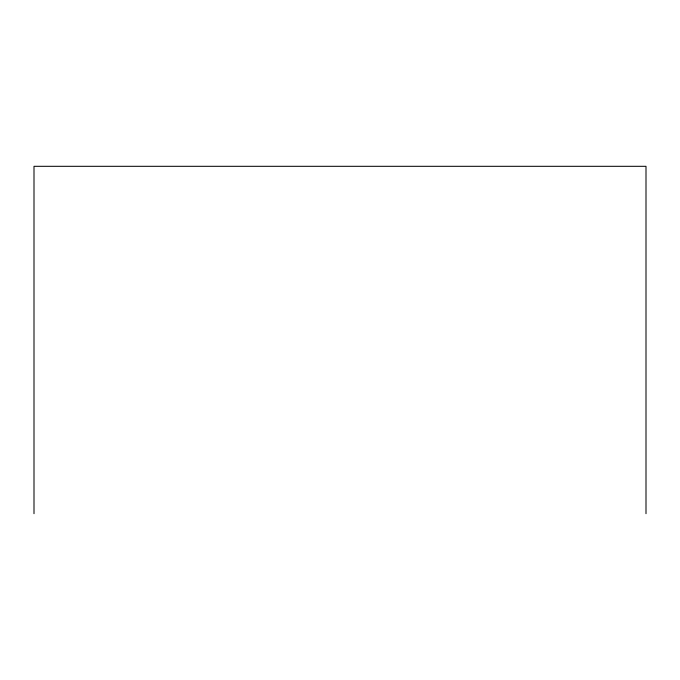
<?xml version="1.0" encoding="UTF-8"?>
<svg xmlns="http://www.w3.org/2000/svg" width="680" height="680" viewBox="0 0 680 680"><rect width="100%" height="100%" fill="white"/><g stroke="black" fill="none" stroke-linecap="round" stroke-linejoin="round"><path stroke-width="1.02" d="M646 513.689L646 166.311L34 166.311L34 513.689"/></g></svg>
